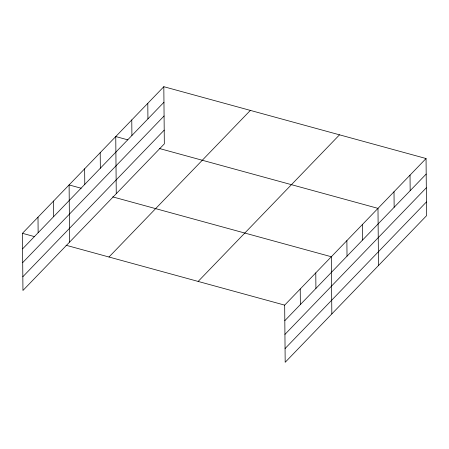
<?xml version="1.0" encoding="UTF-8"?>
<svg xmlns="http://www.w3.org/2000/svg" width="449" height="449" viewBox="0 0 449 449"><rect width="100%" height="100%" fill="white"/><g stroke="black" fill="none" stroke-linecap="round" stroke-linejoin="round"><path stroke-width="0.67" d="M163.823 86.702L164.323 143.871L22.95 290.475L22.45 233.312L163.823 86.702L426.05 158.525L426.55 215.688L285.177 362.298L284.677 305.129L426.05 158.525M22.585 248.853L163.958 102.249M22.708 262.592L164.076 115.982M22.832 276.741L164.199 130.137M108.984 257.013L250.357 110.403M198.144 281.433L339.517 134.823M284.818 320.676L426.185 174.066M284.935 334.41L426.309 187.805M285.059 348.559L426.432 201.955M127.83 139.858L115.758 136.552L116.252 193.715M159.361 148.496L377.985 208.37L378.485 265.533M81.179 188.238L69.101 184.932L69.601 242.095M112.705 196.875L331.334 256.749L331.833 313.913M22.45 233.312L34.522 236.617M66.054 245.255L284.677 305.129M410.027 175.138L410.167 190.685M394.009 191.757L394.143 207.298M362.433 224.5L362.567 240.041M346.881 240.625L347.021 256.166M315.782 272.88L315.916 288.421M300.229 289.004L300.364 304.545M147.8 103.321L147.934 118.862M131.776 119.934L131.911 135.48M100.206 152.677L100.34 168.223M84.653 168.802L84.788 184.348M53.554 201.057L53.689 216.603M38.002 217.187L38.137 232.728"/></g></svg>
